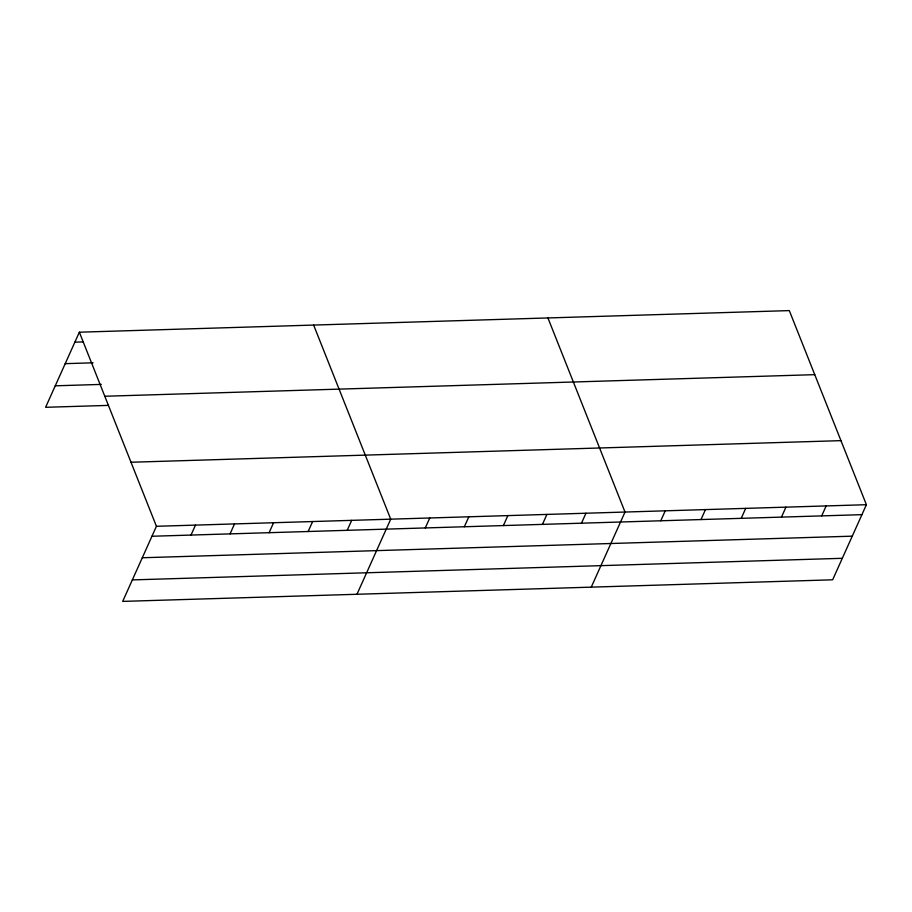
<?xml version="1.0" encoding="UTF-8"?>
<svg xmlns="http://www.w3.org/2000/svg" width="912" height="912" viewBox="0 0 912 912"><rect width="100%" height="100%" fill="white"/><g stroke="black" fill="none" stroke-linecap="round" stroke-linejoin="round"><path stroke-width="1.37" d="M79.355 332.196L156.431 526.292L122.687 601.396L832.645 579.804L866.4 504.701L789.313 310.604L79.355 332.196L45.6 407.299L108.357 405.395M191.007 535.07L195.487 525.107M230.052 533.885L234.532 523.921M269.097 532.699L273.577 522.736M308.153 531.514L312.634 521.539M347.198 530.328L351.679 520.353M356.968 594.271L390.724 519.167L313.637 325.071M425.288 527.945L429.769 517.982M464.345 526.76L468.825 516.796M503.39 525.574L507.87 515.611M542.435 524.389L546.915 514.414M581.48 523.192L585.96 513.228M591.261 587.146L625.016 512.042L547.93 317.946M660.767 520.786L665.247 510.823M700.997 519.566L705.478 509.591M741.228 518.335L745.708 508.372M781.459 517.115L785.939 507.152M821.689 515.896L826.169 505.921M74.875 342.171L83.243 341.909M65.208 363.66L93.104 362.816M55.256 385.81L101.278 384.408M104.789 396.253L814.758 374.661M130.997 462.247L840.967 440.644M156.431 526.292L866.4 504.701M151.962 536.256L861.92 514.664M142.295 557.756L852.264 536.165M132.343 579.907L842.312 558.304"/></g></svg>
